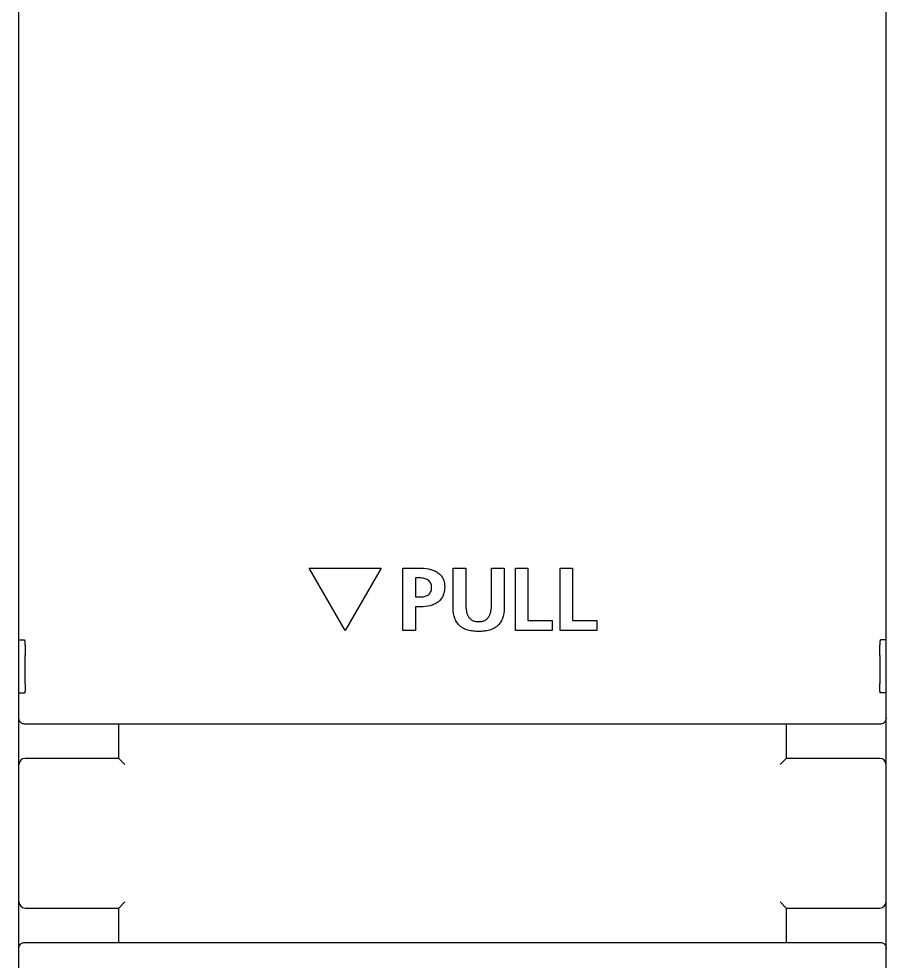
# Model space of a CAD drawing. Extents: x -3 to 204, y 0 to 150.
# Drawn here: x 176 to 203.8, y 61.6 to 91.8 of the extents above; entities that cross this region are included whole.
import ezdxf

# ---------------------------------------------------------------- set-up
doc = ezdxf.new("R2010")
doc.units = 0
doc.header["$LTSCALE"] = 19.36
doc.layers.get('0').update_dxf_attribs({"linetype": 'CONTINUOUS'})

msp = doc.modelspace()

# ---------------------------------------------------------------- linework, layer by layer
at = {"color": 7, "linetype": 'CONTINUOUS'}
for p, q in [((176, 16.5), (176, 121.5)), ((203.8, 16.5), (203.8, 121.5)), ((185.3004, 74.1995), (187.6096, 74.1995)), ((186.4548, 72.1992), (185.3004, 74.1995)), ((187.6096, 74.1995), (186.4548, 72.1992)), ((188.3093, 74.1981), (188.8161, 74.1981)), ((188.3093, 72.1992), (188.3093, 74.1981)), ((189.922, 74.1981), (190.3226, 74.1981)), ((189.922, 72.921), (189.922, 74.1981)), ((190.3226, 74.1981), (190.3226, 73.044)), ((191.1533, 74.1981), (191.5543, 74.1981)), ((191.1533, 73.044), (191.1533, 74.1981)), ((191.5543, 74.1981), (191.5543, 72.921)), ((191.9184, 74.1981), (192.3194, 74.1981)), ((191.9184, 72.1992), (191.9184, 74.1981)), ((192.3194, 74.1981), (192.3194, 72.5145)), ((193.3509, 74.1981), (193.7515, 74.1981)), ((193.3509, 72.1992), (193.3509, 74.1981)), ((193.7515, 74.1981), (193.7515, 72.5145)), ((188.8502, 73.8832), (188.7103, 73.8832)), ((188.7103, 73.8832), (188.7103, 73.2731)), ((188.7103, 73.2731), (188.8502, 73.2731)), ((188.8791, 72.9582), (188.7103, 72.9582)), ((188.7103, 72.9582), (188.7103, 72.1992)), ((192.3194, 72.5145), (193.0953, 72.5145)), ((193.0953, 72.5145), (193.0953, 72.1992)), ((193.7515, 72.5145), (194.5277, 72.5145)), ((194.5277, 72.5145), (194.5277, 72.1992)), ((188.7103, 72.1992), (188.3093, 72.1992)), ((193.0953, 72.1992), (191.9184, 72.1992)), ((194.5277, 72.1992), (193.3509, 72.1992)), ((176, 71.9), (176.1786, 71.9)), ((203.8, 71.9), (203.6214, 71.9)), ((176.2045, 70.5), (176.2047, 71.4)), ((203.5953, 71.4), (203.5955, 70.5)), ((176, 70.2), (176.1887, 70.2)), ((203.8, 70.2), (203.6113, 70.2)), ((203.6187, 69.2), (176.1813, 69.2)), ((179.2, 68.1), (179.2, 69.2)), ((200.6, 69.2), (200.6, 68.1)), ((179.2, 68.1), (176.2, 68.1)), ((179.4, 67.9), (179.2, 68.1)), ((200.6, 68.1), (200.4, 67.9)), ((203.6, 68.1), (200.6, 68.1)), ((179.2, 63.3), (179.4, 63.5)), ((200.6, 63.3), (200.4, 63.5)), ((176.2, 63.3), (179.2, 63.3)), ((179.2, 62.2), (179.2, 63.3)), ((200.6, 63.3), (203.6, 63.3)), ((200.6, 63.3), (200.6, 62.2)), ((176.1814, 62.2), (203.6186, 62.2))]:
    msp.add_line(p, q, dxfattribs=at)
for centre, start, end in [((176.2, 67.9), 90, 180), ((203.6, 67.9), 0, 90), ((176.2, 63.5), 180, 270), ((203.6, 63.5), 270, 360)]:
    msp.add_arc(centre, 0.2, start, end, dxfattribs=at)
for points, knots in [([(188.8161, 74.1981), (188.9211, 74.1981), (189.0758, 74.188), (189.2696, 74.1378), (189.3967, 74.0808), (189.5049, 73.9996), (189.5731, 73.9099), (189.6119, 73.8266), (189.6335, 73.7558), (189.6443, 73.6918), (189.6487, 73.637), (189.6498, 73.5941), (189.6488, 73.5515), (189.645, 73.4975), (189.6357, 73.4338), (189.6169, 73.3626), (189.5833, 73.2779), (189.5239, 73.1847), (189.4273, 73.0962), (189.3109, 73.0313), (189.1289, 72.9713), (188.9803, 72.9582), (188.8791, 72.9582)], [0, 0, 0, 0, 0.1366233, 0.2000086, 0.2597082, 0.3168452, 0.3741547, 0.4042493, 0.4360791, 0.4702852, 0.4884827, 0.5075047, 0.5261171, 0.5440229, 0.5779158, 0.6096376, 0.6396544, 0.6963452, 0.751676, 0.8084532, 0.8684162, 1, 1, 1, 1]), ([(188.8502, 73.2731), (188.8985, 73.2731), (188.9906, 73.2799), (189.0992, 73.3184), (189.1659, 73.3732), (189.2035, 73.4269), (189.2223, 73.4812), (189.23, 73.5303), (189.2319, 73.5708), (189.23, 73.6116), (189.2225, 73.6614), (189.2042, 73.7171), (189.1675, 73.7731), (189.1021, 73.8315), (188.9931, 73.8751), (188.8994, 73.8832), (188.8502, 73.8832)], [0, 0, 0, 0, 0.1306273, 0.2485672, 0.3045218, 0.3615684, 0.4237588, 0.4582649, 0.4957456, 0.5334757, 0.5684513, 0.6319775, 0.6904374, 0.7475298, 0.8669495, 1, 1, 1, 1]), ([(191.5543, 72.921), (191.5543, 72.8048), (191.5344, 72.6356), (191.4377, 72.4451), (191.342, 72.3372), (191.2214, 72.2566), (191.1049, 72.2119), (191.0027, 72.1874), (190.919, 72.1742), (190.846, 72.1678), (190.7852, 72.1652), (190.7381, 72.1646), (190.6911, 72.1652), (190.6302, 72.1678), (190.5572, 72.1742), (190.4736, 72.1874), (190.3714, 72.2119), (190.2549, 72.2566), (190.1343, 72.3372), (190.0385, 72.4451), (189.9419, 72.6356), (189.922, 72.8048), (189.922, 72.921)], [0, 0, 0, 0, 0.136759, 0.1944542, 0.2492467, 0.3046393, 0.3636061, 0.3951533, 0.4283145, 0.4632287, 0.4813778, 0.5, 0.5186222, 0.5367713, 0.5716855, 0.6048467, 0.6363939, 0.6953607, 0.7507533, 0.8055458, 0.863241, 1, 1, 1, 1]), ([(190.3226, 73.044), (190.3226, 72.9664), (190.3301, 72.8543), (190.3694, 72.7175), (190.4114, 72.6338), (190.4692, 72.5656), (190.5307, 72.5245), (190.5864, 72.5017), (190.6331, 72.4891), (190.6749, 72.4829), (190.7103, 72.4804), (190.7381, 72.4798), (190.7659, 72.4804), (190.8013, 72.4829), (190.843, 72.4891), (190.8897, 72.5017), (190.9454, 72.5245), (191.0068, 72.5656), (191.0645, 72.6338), (191.1065, 72.7175), (191.1458, 72.8543), (191.1533, 72.9664), (191.1533, 73.044)], [0, 0, 0, 0, 0.1458384, 0.2087927, 0.2662948, 0.3205229, 0.3748154, 0.403316, 0.4333726, 0.4654773, 0.4824453, 0.5000899, 0.5177149, 0.5346646, 0.5667363, 0.5967652, 0.625243, 0.6795036, 0.733715, 0.7912099, 0.8541619, 1, 1, 1, 1]), ([(176.1786, 71.9), (176.1798, 71.9), (176.1813, 71.8976), (176.1826, 71.8943), (176.1845, 71.8879), (176.1866, 71.8771), (176.1889, 71.8605), (176.1912, 71.8396), (176.1933, 71.8145), (176.1954, 71.7854), (176.198, 71.7394), (176.2007, 71.6744), (176.203, 71.589), (176.2044, 71.4964), (176.2047, 71.4325), (176.2047, 71.4)], [0, 0, 0, 0, 0.0069983, 0.013486, 0.0221969, 0.046408, 0.0796194, 0.1215853, 0.1719394, 0.2302197, 0.2958806, 0.4467934, 0.6189405, 0.8057333, 1, 1, 1, 1]), ([(203.5953, 71.4), (203.5953, 71.4325), (203.5956, 71.4964), (203.597, 71.589), (203.5993, 71.6744), (203.602, 71.7394), (203.6046, 71.7854), (203.6067, 71.8145), (203.6088, 71.8396), (203.6111, 71.8605), (203.6134, 71.8771), (203.6155, 71.8879), (203.6174, 71.8943), (203.6187, 71.8976), (203.6202, 71.9), (203.6214, 71.9)], [0, 0, 0, 0, 0.1942667, 0.3810595, 0.5532066, 0.7041194, 0.7697803, 0.8280606, 0.8784147, 0.9203806, 0.953592, 0.9778031, 0.986514, 0.9930017, 1, 1, 1, 1]), ([(176.2045, 70.5), (176.2045, 70.4805), (176.2043, 70.4422), (176.2034, 70.3866), (176.202, 70.3354), (176.2004, 70.2963), (176.1988, 70.2688), (176.1976, 70.2513), (176.1963, 70.2362), (176.1949, 70.2237), (176.1936, 70.2138), (176.192, 70.2065), (176.1909, 70.2023), (176.1894, 70.2), (176.1887, 70.2)], [0, 0, 0, 0, 0.19427, 0.3810625, 0.5532114, 0.7041262, 0.7697885, 0.8280708, 0.8784269, 0.9203944, 0.9536077, 0.977821, 0.9930001, 1, 1, 1, 1]), ([(203.6113, 70.2), (203.6106, 70.2), (203.6091, 70.2023), (203.6079, 70.2065), (203.6064, 70.2138), (203.6051, 70.2237), (203.6037, 70.2362), (203.6024, 70.2513), (203.6012, 70.2688), (203.5996, 70.2963), (203.598, 70.3354), (203.5966, 70.3866), (203.5957, 70.4422), (203.5955, 70.4805), (203.5955, 70.5)], [0, 0, 0, 0, 0.0069999, 0.022179, 0.0463923, 0.0796056, 0.1215731, 0.1719292, 0.2302115, 0.2958738, 0.4467886, 0.6189375, 0.80573, 1, 1, 1, 1]), ([(176.1813, 69.2), (176.1629, 69.2), (176.1239, 69.2067), (176.0674, 69.2387), (176.0275, 69.2878), (176.0048, 69.3446), (176, 69.3805), (176, 69.4)], [0, 0, 0, 0, 0.1852055, 0.3886992, 0.6406814, 0.8042699, 1, 1, 1, 1]), ([(203.8, 69.4), (203.8, 69.3805), (203.7952, 69.3446), (203.7725, 69.2878), (203.7326, 69.2387), (203.6761, 69.2067), (203.6371, 69.2), (203.6187, 69.2)], [0, 0, 0, 0, 0.1957301, 0.3593186, 0.6113008, 0.8147945, 1, 1, 1, 1]), ([(176, 61.9999), (176, 62.0193), (176.0048, 62.0553), (176.0276, 62.1123), (176.0676, 62.1614), (176.1241, 62.1934), (176.163, 62.2), (176.1814, 62.2)], [0, 0, 0, 0, 0.1956966, 0.3596602, 0.6119149, 0.8152428, 1, 1, 1, 1]), ([(203.6186, 62.2), (203.637, 62.2), (203.6759, 62.1934), (203.7324, 62.1614), (203.7724, 62.1123), (203.7952, 62.0553), (203.8, 62.0193), (203.8, 61.9999)], [0, 0, 0, 0, 0.1847572, 0.3880851, 0.6403398, 0.8043034, 1, 1, 1, 1])]:
    msp.add_open_spline(points, degree=3, knots=knots, dxfattribs=at)

doc.saveas('drawing.dxf')
